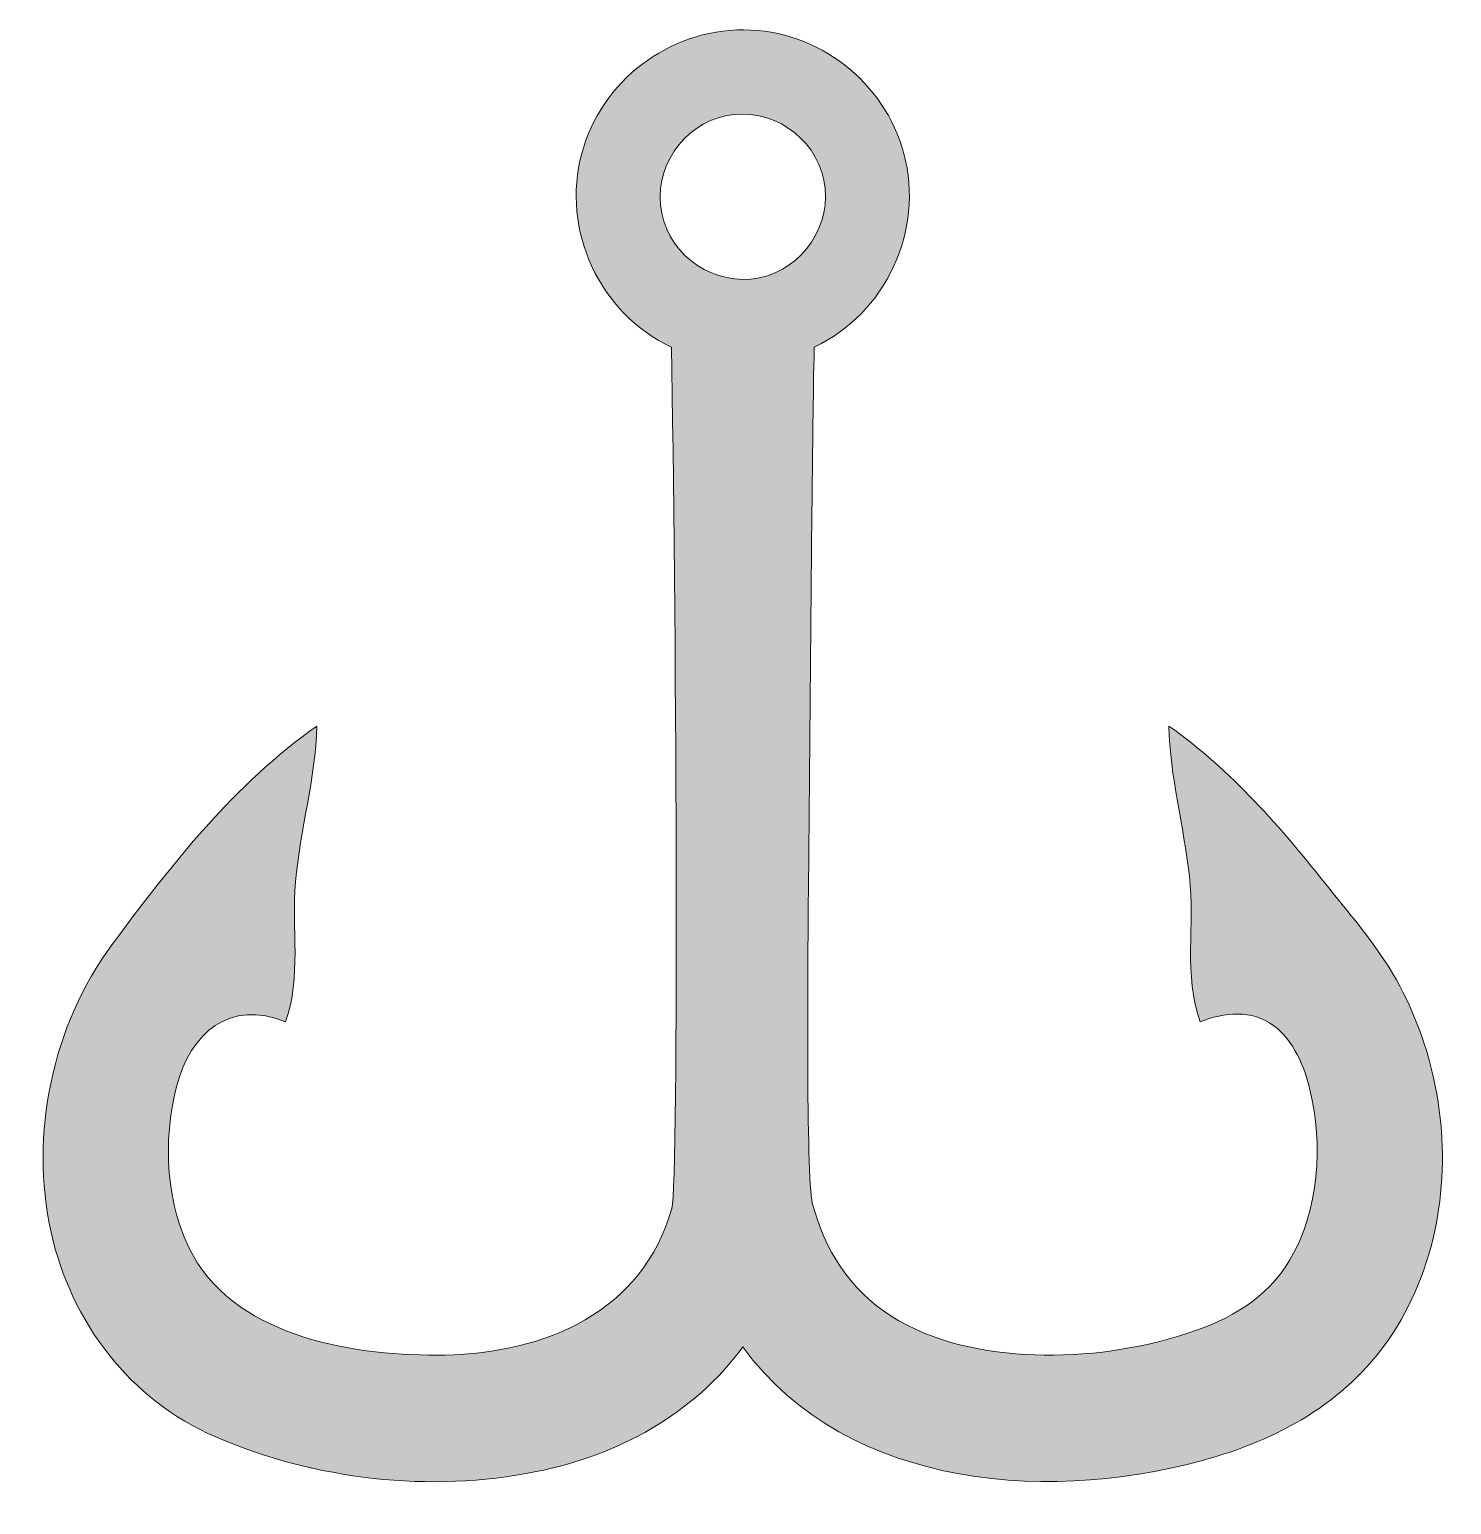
# Model space of a CAD drawing. Header units: inches. Extents: x -1 to 99, y -2 to 102.
import ezdxf

# ---------------------------------------------------------------- set-up
doc = ezdxf.new("R2010")
doc.units = ezdxf.units.IN
doc.header["$MEASUREMENT"] = 0
doc.layers.add('Layer 1', color=7, linetype='Continuous')

msp = doc.modelspace()

# ---------------------------------------------------------------- hatches: boundary and pattern name
at = {"layer": 'Layer 1', "true_color": 0x603813}
h = msp.add_hatch(color=39, dxfattribs=at)
h.dxf.hatch_style = 2
edge = h.paths.add_edge_path()
edge.add_spline(control_points=[(43.98, 79.39), (44.31, 63.13), (44.54, 21.04), (44.01, 19.12), (41.98, 11.87), (35.15, 9), (28.13, 8.86), (22.07, 8.75), (13.75, 10), (10.5, 15.83), (8.58, 19.28), (8.36, 23.88), (9.34, 27.65), (10.31, 31.4), (13.07, 33.78), (16.97, 32.17), (18.09, 35.32), (17.39, 38.72), (17.67, 41.97), (17.99, 45.63), (19.07, 49.19), (19.16, 52.88), (13.46, 48.87), (8.92, 43.13), (4.82, 37.57), (0.63, 31.89), (-0.95, 24.33), (0.56, 17.45), (1.96, 11.15), (6.09, 5.7), (12.09, 3.13), (19.01, 0.14), (27.11, -0.8), (34.52, 0.7), (40.21, 1.85), (45.52, 4.68), (48.98, 9.43), (56.36, -0.68), (71.03, -1.6), (82.12, 1.76), (87.34, 3.34), (91.89, 6.13), (94.79, 10.86), (97.85, 15.88), (98.6, 22.08), (97.44, 27.79), (96.92, 30.35), (96.01, 32.83), (94.74, 35.11), (93.43, 37.44), (91.67, 39.47), (90.01, 41.55), (86.7, 45.72), (83.19, 49.79), (78.81, 52.88), (78.89, 49.33), (79.85, 45.89), (80.25, 42.39), (80.64, 39), (79.83, 35.45), (81, 32.17), (82.68, 32.86), (84.62, 33.05), (86.15, 31.91), (87.56, 30.85), (88.29, 29.09), (88.69, 27.43), (89.61, 23.6), (89.34, 18.97), (87.29, 15.53), (85.67, 12.8), (83.07, 11.34), (80.13, 10.38), (76.68, 9.26), (73.02, 8.75), (69.4, 8.87), (65.93, 8.99), (62.32, 9.72), (59.35, 11.6), (56.49, 13.41), (54.68, 16.27), (53.85, 19.52), (53.4, 21.3), (53.54, 37.22), (53.57, 40.48), (53.66, 49.89), (53.73, 59.31), (53.83, 68.72), (53.87, 72.28), (53.91, 75.83), (53.98, 79.39), (59.01, 81.77), (61.69, 87.56), (60.26, 92.94), (58.93, 97.96), (54.25, 101.58), (49.05, 101.6), (43.8, 101.63), (39.07, 98.02), (37.71, 92.95), (36.25, 87.57), (38.96, 81.78), (43.98, 79.39)], knot_values=[0, 0, 0, 0, 1, 1, 1, 2, 2, 2, 3, 3, 3, 4, 4, 4, 5, 5, 5, 6, 6, 6, 7, 7, 7, 8, 8, 8, 9, 9, 9, 10, 10, 10, 11, 11, 11, 12, 12, 12, 13, 13, 13, 14, 14, 14, 15, 15, 15, 16, 16, 16, 17, 17, 17, 18, 18, 18, 19, 19, 19, 20, 20, 20, 21, 21, 21, 22, 22, 22, 23, 23, 23, 24, 24, 24, 25, 25, 25, 26, 26, 26, 27, 27, 27, 28, 28, 28, 29, 29, 29, 30, 30, 30, 31, 31, 31, 32, 32, 32, 33, 33, 33, 34, 34, 34, 34], degree=3, periodic=1)
edge = h.paths.add_edge_path()
edge.add_spline(control_points=[(47.83, 95.6), (50.92, 96.22), (54.02, 94.17), (54.66, 91.08), (55.28, 87.99), (53.23, 84.88), (50.14, 84.25), (47.05, 83.63), (43.94, 85.68), (43.31, 88.77), (42.68, 91.86), (44.74, 94.96), (47.83, 95.6)], knot_values=[0, 0, 0, 0, 1, 1, 1, 2, 2, 2, 3, 3, 3, 4, 4, 4, 4], degree=3, periodic=1)

# ---------------------------------------------------------------- linework, layer by layer
at = {"layer": 'Layer 1', "lineweight": 0}
for points, knots in [([(43.98, 79.39), (44.31, 63.13), (44.54, 21.04), (44.01, 19.12), (41.98, 11.87), (35.15, 9), (28.13, 8.86), (22.07, 8.75), (13.75, 10), (10.5, 15.83), (8.58, 19.28), (8.36, 23.88), (9.34, 27.65), (10.31, 31.4), (13.07, 33.78), (16.97, 32.17), (18.09, 35.32), (17.39, 38.72), (17.67, 41.97), (17.99, 45.63), (19.07, 49.19), (19.16, 52.88), (13.46, 48.87), (8.92, 43.13), (4.82, 37.57), (0.63, 31.89), (-0.95, 24.33), (0.56, 17.45), (1.96, 11.15), (6.09, 5.7), (12.09, 3.13), (19.01, 0.14), (27.11, -0.8), (34.52, 0.7), (40.21, 1.85), (45.52, 4.68), (48.98, 9.43), (56.36, -0.68), (71.03, -1.6), (82.12, 1.76), (87.34, 3.34), (91.89, 6.13), (94.79, 10.86), (97.85, 15.88), (98.6, 22.08), (97.44, 27.79), (96.92, 30.35), (96.01, 32.83), (94.74, 35.11), (93.43, 37.44), (91.67, 39.47), (90.01, 41.55), (86.7, 45.72), (83.19, 49.79), (78.81, 52.88), (78.89, 49.33), (79.85, 45.89), (80.25, 42.39), (80.64, 39), (79.83, 35.45), (81, 32.17), (82.68, 32.86), (84.62, 33.05), (86.15, 31.91), (87.56, 30.85), (88.29, 29.09), (88.69, 27.43), (89.61, 23.6), (89.34, 18.97), (87.29, 15.53), (85.67, 12.8), (83.07, 11.34), (80.13, 10.38), (76.68, 9.26), (73.02, 8.75), (69.4, 8.87), (65.93, 8.99), (62.32, 9.72), (59.35, 11.6), (56.49, 13.41), (54.68, 16.27), (53.85, 19.52), (53.4, 21.3), (53.54, 37.22), (53.57, 40.48), (53.66, 49.89), (53.73, 59.31), (53.83, 68.72), (53.87, 72.28), (53.91, 75.83), (53.98, 79.39), (59.01, 81.77), (61.69, 87.56), (60.26, 92.94), (58.93, 97.96), (54.25, 101.58), (49.05, 101.6), (43.8, 101.63), (39.07, 98.02), (37.71, 92.95), (36.25, 87.57), (38.96, 81.78), (43.98, 79.39)], [0, 0, 0, 0, 1, 1, 1, 2, 2, 2, 3, 3, 3, 4, 4, 4, 5, 5, 5, 6, 6, 6, 7, 7, 7, 8, 8, 8, 9, 9, 9, 10, 10, 10, 11, 11, 11, 12, 12, 12, 13, 13, 13, 14, 14, 14, 15, 15, 15, 16, 16, 16, 17, 17, 17, 18, 18, 18, 19, 19, 19, 20, 20, 20, 21, 21, 21, 22, 22, 22, 23, 23, 23, 24, 24, 24, 25, 25, 25, 26, 26, 26, 27, 27, 27, 28, 28, 28, 29, 29, 29, 30, 30, 30, 31, 31, 31, 32, 32, 32, 33, 33, 33, 34, 34, 34, 34]), ([(47.83, 95.6), (50.92, 96.22), (54.02, 94.17), (54.66, 91.08), (55.28, 87.99), (53.23, 84.88), (50.14, 84.25), (47.05, 83.63), (43.94, 85.68), (43.31, 88.77), (42.68, 91.86), (44.74, 94.96), (47.83, 95.6)], [0, 0, 0, 0, 1, 1, 1, 2, 2, 2, 3, 3, 3, 4, 4, 4, 4])]:
    msp.add_open_spline(points, degree=3, knots=knots, dxfattribs=at)

doc.saveas('drawing.dxf')
